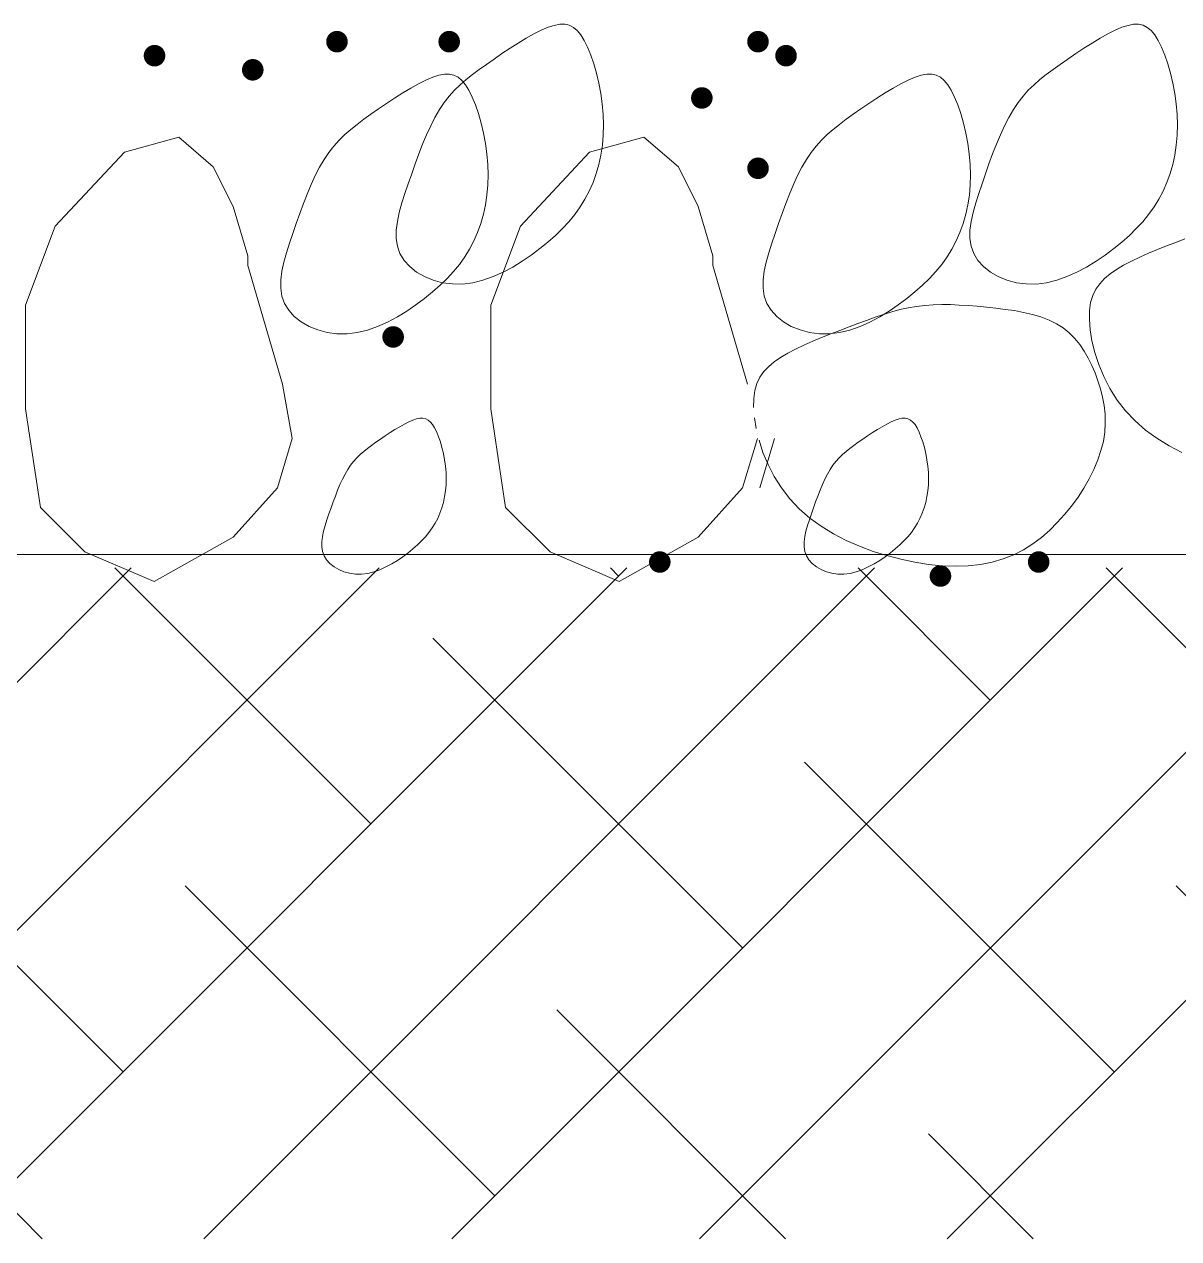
# Model space of a CAD drawing. Extents: x -6361 to -6309, y 575 to 701.
# Drawn here: x -6337.256 to -6336.185, y 652.387 to 653.513 of the extents above; entities that cross this region are included whole.
import ezdxf

# ---------------------------------------------------------------- set-up
doc = ezdxf.new("R2010")
doc.units = 0
doc.header["$MEASUREMENT"] = 0
doc.layers.add('04', color=1, linetype='CONTINUOUS')
doc.layers.add('HACTH', color=8, linetype='CONTINUOUS')

msp = doc.modelspace()

# ---------------------------------------------------------------- hatches: boundary and pattern name
at = {"layer": 'HACTH', "lineweight": 13}
h = msp.add_hatch(dxfattribs=at)
h.set_pattern_fill('ANSI38', color=256, scale=1.3, style=0)
h.set_pattern_definition([(45, (-6568.46813, 648.74985), (-0.11490485, 0.11490485), []), (135, (-6568.46813, 648.74985), (-0.34471456, 0.11490485), [0.40625, -0.24375])])
h.paths.add_polyline_path([(-6331.4038, 652.9861), (-6331.7269, 652.6636), (-6331.9808, 652.5254), (-6332.0961, 652.5023), (-6332.3269, 652.4793), (-6332.6269, 652.4332), (-6332.7885, 652.4332), (-6333.0654, 652.3871), (-6338.4196, 652.3871), (-6338.4196, 653.0091), (-6333.0423, 653.0091), (-6332.4654, 653.0091), (-6332.05, 653.1013), (-6331.9346, 653.2395), (-6331.8192, 653.3777), (-6331.773, 653.0321)])

# ---------------------------------------------------------------- linework, layer by layer
at = {"layer": '04', "lineweight": 13}
msp.add_line((-6333.5034, 653.0217), (-6338.4353, 653.0217), dxfattribs=at)
at = {"layer": 'HACTH', "lineweight": 13}
for p, q in [((-6336.7834, 653.5043), (-6336.7766, 653.5077)), ((-6336.7766, 653.5077), (-6336.7703, 653.5104)), ((-6336.7703, 653.5104), (-6336.7646, 653.5122)), ((-6336.7646, 653.5122), (-6336.7594, 653.5132)), ((-6336.7594, 653.5132), (-6336.7548, 653.5132)), ((-6336.7548, 653.5132), (-6336.7506, 653.5123)), ((-6336.7506, 653.5123), (-6336.7468, 653.5103)), ((-6336.7468, 653.5103), (-6336.7432, 653.5074)), ((-6336.7432, 653.5074), (-6336.7399, 653.5033)), ((-6336.2512, 653.5043), (-6336.2444, 653.5077)), ((-6336.2444, 653.5077), (-6336.2381, 653.5104)), ((-6336.2381, 653.5104), (-6336.2324, 653.5122)), ((-6336.2324, 653.5122), (-6336.2272, 653.5132)), ((-6336.2272, 653.5132), (-6336.2226, 653.5132)), ((-6336.2226, 653.5132), (-6336.2184, 653.5123)), ((-6336.2184, 653.5123), (-6336.2146, 653.5103)), ((-6336.2146, 653.5103), (-6336.211, 653.5074)), ((-6336.211, 653.5074), (-6336.2077, 653.5033)), ((-6336.8056, 653.491), (-6336.798, 653.4958)), ((-6336.798, 653.4958), (-6336.7906, 653.5002)), ((-6336.7906, 653.5002), (-6336.7834, 653.5043)), ((-6336.7399, 653.5033), (-6336.7367, 653.4982)), ((-6336.7367, 653.4982), (-6336.7336, 653.4919)), ((-6336.2734, 653.491), (-6336.2658, 653.4958)), ((-6336.2658, 653.4958), (-6336.2584, 653.5002)), ((-6336.2584, 653.5002), (-6336.2512, 653.5043)), ((-6336.2077, 653.5033), (-6336.2045, 653.4982)), ((-6336.2045, 653.4982), (-6336.2014, 653.4919)), ((-6336.8204, 653.481), (-6336.8131, 653.486)), ((-6336.8131, 653.486), (-6336.8056, 653.491)), ((-6336.7336, 653.4919), (-6336.7306, 653.4846)), ((-6336.7306, 653.4846), (-6336.7278, 653.4766)), ((-6336.2882, 653.481), (-6336.2809, 653.486)), ((-6336.2809, 653.486), (-6336.2734, 653.491)), ((-6336.2014, 653.4919), (-6336.1984, 653.4846)), ((-6336.1984, 653.4846), (-6336.1956, 653.4766)), ((-6336.8404, 653.4666), (-6336.8342, 653.4713)), ((-6336.8342, 653.4713), (-6336.8275, 653.476)), ((-6336.8275, 653.476), (-6336.8204, 653.481)), ((-6336.7278, 653.4766), (-6336.7253, 653.4678)), ((-6336.3082, 653.4666), (-6336.302, 653.4713)), ((-6336.302, 653.4713), (-6336.2953, 653.476)), ((-6336.2953, 653.476), (-6336.2882, 653.481)), ((-6336.1956, 653.4766), (-6336.1931, 653.4678)), ((-6336.8905, 653.4581), (-6336.8837, 653.4615)), ((-6336.8837, 653.4615), (-6336.8773, 653.4642)), ((-6336.8773, 653.4642), (-6336.8716, 653.466)), ((-6336.8716, 653.466), (-6336.8665, 653.467)), ((-6336.8665, 653.467), (-6336.8619, 653.467)), ((-6336.8619, 653.467), (-6336.8577, 653.4661)), ((-6336.8577, 653.4661), (-6336.8538, 653.4641)), ((-6336.8538, 653.4641), (-6336.8503, 653.4612)), ((-6336.8518, 653.4571), (-6336.8463, 653.4619)), ((-6336.8503, 653.4612), (-6336.8469, 653.4571)), ((-6336.8463, 653.4619), (-6336.8404, 653.4666)), ((-6336.7253, 653.4678), (-6336.7231, 653.4586)), ((-6336.4431, 653.4581), (-6336.4363, 653.4615)), ((-6336.4363, 653.4615), (-6336.43, 653.4642)), ((-6336.43, 653.4642), (-6336.4243, 653.466)), ((-6336.4243, 653.466), (-6336.4191, 653.467)), ((-6336.4191, 653.467), (-6336.4145, 653.467)), ((-6336.4145, 653.467), (-6336.4103, 653.4661)), ((-6336.4103, 653.4661), (-6336.4065, 653.4641)), ((-6336.4065, 653.4641), (-6336.4029, 653.4612)), ((-6336.4029, 653.4612), (-6336.3996, 653.4571)), ((-6336.3196, 653.4571), (-6336.3141, 653.4619)), ((-6336.3141, 653.4619), (-6336.3082, 653.4666)), ((-6336.1931, 653.4678), (-6336.1909, 653.4586)), ((-6336.9127, 653.4448), (-6336.9051, 653.4496)), ((-6336.9051, 653.4496), (-6336.8977, 653.4541)), ((-6336.8977, 653.4541), (-6336.8905, 653.4581)), ((-6336.862, 653.4465), (-6336.8571, 653.452)), ((-6336.8571, 653.452), (-6336.8518, 653.4571)), ((-6336.8469, 653.4571), (-6336.8438, 653.452)), ((-6336.8438, 653.452), (-6336.8406, 653.4457)), ((-6336.7231, 653.4586), (-6336.7213, 653.449)), ((-6336.7213, 653.449), (-6336.72, 653.4393)), ((-6336.4653, 653.4448), (-6336.4577, 653.4496)), ((-6336.4577, 653.4496), (-6336.4503, 653.4541)), ((-6336.4503, 653.4541), (-6336.4431, 653.4581)), ((-6336.3996, 653.4571), (-6336.3964, 653.452)), ((-6336.3964, 653.452), (-6336.3933, 653.4457)), ((-6336.3298, 653.4465), (-6336.3249, 653.452)), ((-6336.3249, 653.452), (-6336.3196, 653.4571)), ((-6336.1909, 653.4586), (-6336.1891, 653.449)), ((-6336.1891, 653.449), (-6336.1878, 653.4393)), ((-6336.9275, 653.4348), (-6336.9202, 653.4398)), ((-6336.9202, 653.4398), (-6336.9127, 653.4448)), ((-6336.871, 653.4341), (-6336.8666, 653.4406)), ((-6336.8666, 653.4406), (-6336.862, 653.4465)), ((-6336.8406, 653.4457), (-6336.8377, 653.4385)), ((-6336.8377, 653.4385), (-6336.8349, 653.4304)), ((-6336.72, 653.4393), (-6336.7191, 653.4295)), ((-6336.4802, 653.4348), (-6336.4728, 653.4398)), ((-6336.4728, 653.4398), (-6336.4653, 653.4448)), ((-6336.3933, 653.4457), (-6336.3903, 653.4385)), ((-6336.3903, 653.4385), (-6336.3875, 653.4304)), ((-6336.3388, 653.4341), (-6336.3344, 653.4406)), ((-6336.3344, 653.4406), (-6336.3298, 653.4465)), ((-6336.1878, 653.4393), (-6336.1869, 653.4295)), ((-6336.9413, 653.4251), (-6336.9346, 653.4298)), ((-6336.9346, 653.4298), (-6336.9275, 653.4348)), ((-6336.8792, 653.4191), (-6336.8752, 653.4269)), ((-6336.8752, 653.4269), (-6336.871, 653.4341)), ((-6336.8349, 653.4304), (-6336.8324, 653.4216)), ((-6336.7191, 653.4295), (-6336.7188, 653.4199)), ((-6336.4939, 653.4251), (-6336.4872, 653.4298)), ((-6336.4872, 653.4298), (-6336.4802, 653.4348)), ((-6336.3875, 653.4304), (-6336.385, 653.4216)), ((-6336.347, 653.4191), (-6336.343, 653.4269)), ((-6336.343, 653.4269), (-6336.3388, 653.4341)), ((-6336.1869, 653.4295), (-6336.1866, 653.4199)), ((-6336.9589, 653.4109), (-6336.9534, 653.4157)), ((-6336.9534, 653.4157), (-6336.9475, 653.4204)), ((-6336.9475, 653.4204), (-6336.9413, 653.4251)), ((-6336.883, 653.4107), (-6336.8792, 653.4191)), ((-6336.8324, 653.4216), (-6336.8302, 653.4124)), ((-6336.7188, 653.4199), (-6336.7191, 653.4104)), ((-6336.5115, 653.4109), (-6336.506, 653.4157)), ((-6336.506, 653.4157), (-6336.5001, 653.4204)), ((-6336.5001, 653.4204), (-6336.4939, 653.4251)), ((-6336.385, 653.4216), (-6336.3828, 653.4124)), ((-6336.3508, 653.4107), (-6336.347, 653.4191)), ((-6336.1866, 653.4199), (-6336.1869, 653.4104)), ((-6337.1633, 653.3947), (-6337.1129, 653.4084)), ((-6337.1129, 653.4084), (-6337.0809, 653.381)), ((-6336.9691, 653.4003), (-6336.9641, 653.4058)), ((-6336.9641, 653.4058), (-6336.9589, 653.4109)), ((-6336.8867, 653.402), (-6336.883, 653.4107)), ((-6336.8302, 653.4124), (-6336.8284, 653.4028)), ((-6336.7319, 653.3947), (-6336.6815, 653.4084)), ((-6336.7191, 653.4104), (-6336.7199, 653.4011)), ((-6336.6815, 653.4084), (-6336.6494, 653.381)), ((-6336.5217, 653.4003), (-6336.5168, 653.4058)), ((-6336.5168, 653.4058), (-6336.5115, 653.4109)), ((-6336.3828, 653.4124), (-6336.381, 653.4028)), ((-6336.3545, 653.402), (-6336.3508, 653.4107)), ((-6336.1869, 653.4104), (-6336.1877, 653.4011)), ((-6337.2274, 653.326), (-6337.1633, 653.3947)), ((-6336.9781, 653.3879), (-6336.9737, 653.3944)), ((-6336.9737, 653.3944), (-6336.9691, 653.4003)), ((-6336.8936, 653.3839), (-6336.8902, 653.393)), ((-6336.8902, 653.393), (-6336.8867, 653.402)), ((-6336.8284, 653.4028), (-6336.827, 653.3931)), ((-6336.827, 653.3931), (-6336.8262, 653.3833)), ((-6336.796, 653.326), (-6336.7319, 653.3947)), ((-6336.7213, 653.392), (-6336.7232, 653.3832)), ((-6336.7199, 653.4011), (-6336.7213, 653.392)), ((-6336.5307, 653.3879), (-6336.5263, 653.3944)), ((-6336.5263, 653.3944), (-6336.5217, 653.4003)), ((-6336.381, 653.4028), (-6336.3797, 653.3931)), ((-6336.3797, 653.3931), (-6336.3788, 653.3833)), ((-6336.3614, 653.3839), (-6336.358, 653.393)), ((-6336.358, 653.393), (-6336.3545, 653.402)), ((-6336.1891, 653.392), (-6336.191, 653.3832)), ((-6336.1877, 653.4011), (-6336.1891, 653.392)), ((-6337.0809, 653.381), (-6337.0625, 653.3443)), ((-6336.9863, 653.3729), (-6336.9823, 653.3807)), ((-6336.9823, 653.3807), (-6336.9781, 653.3879)), ((-6336.8968, 653.3746), (-6336.8936, 653.3839)), ((-6336.8262, 653.3833), (-6336.8259, 653.3737)), ((-6336.7232, 653.3832), (-6336.7257, 653.3747)), ((-6336.6494, 653.381), (-6336.6311, 653.3443)), ((-6336.5389, 653.3729), (-6336.5349, 653.3807)), ((-6336.5349, 653.3807), (-6336.5307, 653.3879)), ((-6336.3788, 653.3833), (-6336.3785, 653.3737)), ((-6336.3646, 653.3746), (-6336.3614, 653.3839)), ((-6336.191, 653.3832), (-6336.1935, 653.3747)), ((-6336.9901, 653.3646), (-6336.9863, 653.3729)), ((-6336.9, 653.3654), (-6336.8968, 653.3746)), ((-6336.8259, 653.3737), (-6336.8262, 653.3642)), ((-6336.7257, 653.3747), (-6336.7286, 653.3665)), ((-6336.5427, 653.3646), (-6336.5389, 653.3729)), ((-6336.3785, 653.3737), (-6336.3788, 653.3642)), ((-6336.3678, 653.3654), (-6336.3646, 653.3746)), ((-6336.1935, 653.3747), (-6336.1964, 653.3665)), ((-6336.9938, 653.3558), (-6336.9901, 653.3646)), ((-6336.9031, 653.3563), (-6336.9, 653.3654)), ((-6336.8262, 653.3642), (-6336.827, 653.3549)), ((-6336.7321, 653.3586), (-6336.7361, 653.351)), ((-6336.7286, 653.3665), (-6336.7321, 653.3586)), ((-6336.5464, 653.3558), (-6336.5427, 653.3646)), ((-6336.3788, 653.3642), (-6336.3796, 653.3549)), ((-6336.3709, 653.3563), (-6336.3678, 653.3654)), ((-6336.1999, 653.3586), (-6336.2039, 653.351)), ((-6336.1964, 653.3665), (-6336.1999, 653.3586)), ((-6337.0007, 653.3377), (-6336.9973, 653.3469)), ((-6336.9973, 653.3469), (-6336.9938, 653.3558)), ((-6336.9084, 653.3388), (-6336.906, 653.3475)), ((-6336.906, 653.3475), (-6336.9031, 653.3563)), ((-6336.827, 653.3549), (-6336.8284, 653.3458)), ((-6336.7361, 653.351), (-6336.7405, 653.3438)), ((-6336.5533, 653.3377), (-6336.5499, 653.3469)), ((-6336.5499, 653.3469), (-6336.5464, 653.3558)), ((-6336.3796, 653.3549), (-6336.381, 653.3458)), ((-6336.3762, 653.3388), (-6336.3737, 653.3475)), ((-6336.3737, 653.3475), (-6336.3709, 653.3563)), ((-6336.2039, 653.351), (-6336.2083, 653.3438)), ((-6337.0625, 653.3443), (-6337.0488, 653.2986)), ((-6337.0039, 653.3284), (-6337.0007, 653.3377)), ((-6336.9101, 653.3304), (-6336.9084, 653.3388)), ((-6336.8303, 653.337), (-6336.8327, 653.3285)), ((-6336.8284, 653.3458), (-6336.8303, 653.337)), ((-6336.7455, 653.3368), (-6336.751, 653.3301)), ((-6336.7405, 653.3438), (-6336.7455, 653.3368)), ((-6336.6311, 653.3443), (-6336.6174, 653.2986)), ((-6336.5565, 653.3284), (-6336.5533, 653.3377)), ((-6336.3829, 653.337), (-6336.3854, 653.3285)), ((-6336.381, 653.3458), (-6336.3829, 653.337)), ((-6336.3779, 653.3304), (-6336.3762, 653.3388)), ((-6336.2133, 653.3368), (-6336.2188, 653.3301)), ((-6336.2083, 653.3438), (-6336.2133, 653.3368)), ((-6337.2549, 653.2528), (-6337.2274, 653.326)), ((-6337.0071, 653.3192), (-6337.0039, 653.3284)), ((-6336.9112, 653.3224), (-6336.9101, 653.3304)), ((-6336.8327, 653.3285), (-6336.8357, 653.3203)), ((-6336.8235, 653.2528), (-6336.796, 653.326)), ((-6336.751, 653.3301), (-6336.757, 653.3237)), ((-6336.5597, 653.3192), (-6336.5565, 653.3284)), ((-6336.3854, 653.3285), (-6336.3883, 653.3203)), ((-6336.379, 653.3224), (-6336.3779, 653.3304)), ((-6336.2188, 653.3301), (-6336.2248, 653.3237)), ((-6337.0102, 653.3102), (-6337.0071, 653.3192)), ((-6336.9112, 653.3147), (-6336.9112, 653.3224)), ((-6336.9101, 653.3074), (-6336.9112, 653.3147)), ((-6336.8357, 653.3203), (-6336.8392, 653.3124)), ((-6336.7634, 653.3174), (-6336.7704, 653.3112)), ((-6336.757, 653.3237), (-6336.7634, 653.3174)), ((-6336.5628, 653.3102), (-6336.5597, 653.3192)), ((-6336.3883, 653.3203), (-6336.3918, 653.3124)), ((-6336.379, 653.3147), (-6336.379, 653.3224)), ((-6336.3779, 653.3074), (-6336.379, 653.3147)), ((-6336.2312, 653.3174), (-6336.2382, 653.3112)), ((-6336.2248, 653.3237), (-6336.2312, 653.3174)), ((-6336.1798, 653.3142), (-6336.1882, 653.311)), ((-6337.013, 653.3013), (-6337.0102, 653.3102)), ((-6336.9077, 653.3006), (-6336.9101, 653.3074)), ((-6336.8431, 653.3048), (-6336.8476, 653.2976)), ((-6336.8392, 653.3124), (-6336.8431, 653.3048)), ((-6336.7779, 653.3052), (-6336.7859, 653.2992)), ((-6336.7704, 653.3112), (-6336.7779, 653.3052)), ((-6336.5657, 653.3013), (-6336.5628, 653.3102)), ((-6336.3958, 653.3048), (-6336.4002, 653.2976)), ((-6336.3918, 653.3124), (-6336.3958, 653.3048)), ((-6336.3755, 653.3006), (-6336.3779, 653.3074)), ((-6336.2457, 653.3052), (-6336.2537, 653.2992)), ((-6336.2382, 653.3112), (-6336.2457, 653.3052)), ((-6336.2051, 653.3044), (-6336.2134, 653.3009)), ((-6336.1966, 653.3077), (-6336.2051, 653.3044)), ((-6336.1882, 653.311), (-6336.1966, 653.3077)), ((-6337.0488, 653.2986), (-6337.0488, 653.2894)), ((-6337.0172, 653.2842), (-6337.0154, 653.2926)), ((-6337.0154, 653.2926), (-6337.013, 653.3013)), ((-6336.9038, 653.2943), (-6336.9077, 653.3006)), ((-6336.8986, 653.2885), (-6336.9038, 653.2943)), ((-6336.8526, 653.2906), (-6336.8581, 653.2839)), ((-6336.8476, 653.2976), (-6336.8526, 653.2906)), ((-6336.7943, 653.2935), (-6336.803, 653.2881)), ((-6336.7859, 653.2992), (-6336.7943, 653.2935)), ((-6336.6174, 653.2986), (-6336.6174, 653.2894)), ((-6336.5699, 653.2842), (-6336.5681, 653.2926)), ((-6336.5681, 653.2926), (-6336.5657, 653.3013)), ((-6336.4052, 653.2906), (-6336.4107, 653.2839)), ((-6336.4002, 653.2976), (-6336.4052, 653.2906)), ((-6336.3716, 653.2943), (-6336.3755, 653.3006)), ((-6336.3664, 653.2885), (-6336.3716, 653.2943)), ((-6336.2621, 653.2935), (-6336.2708, 653.2881)), ((-6336.2537, 653.2992), (-6336.2621, 653.2935)), ((-6336.2292, 653.2937), (-6336.2365, 653.2899)), ((-6336.2215, 653.2973), (-6336.2292, 653.2937)), ((-6336.2134, 653.3009), (-6336.2215, 653.2973)), ((-6337.0488, 653.2894), (-6337.0167, 653.1796)), ((-6337.0182, 653.2762), (-6337.0172, 653.2842)), ((-6336.8923, 653.2835), (-6336.8986, 653.2885)), ((-6336.885, 653.2793), (-6336.8923, 653.2835)), ((-6336.8769, 653.276), (-6336.885, 653.2793)), ((-6336.8581, 653.2839), (-6336.864, 653.2775)), ((-6336.8121, 653.2833), (-6336.8213, 653.2792)), ((-6336.803, 653.2881), (-6336.8121, 653.2833)), ((-6336.6174, 653.2894), (-6336.5853, 653.1796)), ((-6336.5709, 653.2762), (-6336.5699, 653.2842)), ((-6336.4107, 653.2839), (-6336.4167, 653.2775)), ((-6336.3601, 653.2835), (-6336.3664, 653.2885)), ((-6336.3528, 653.2793), (-6336.3601, 653.2835)), ((-6336.3447, 653.276), (-6336.3528, 653.2793)), ((-6336.2798, 653.2833), (-6336.2891, 653.2792)), ((-6336.2708, 653.2881), (-6336.2798, 653.2833)), ((-6336.2491, 653.2818), (-6336.2543, 653.2775)), ((-6336.2431, 653.2859), (-6336.2491, 653.2818)), ((-6336.2365, 653.2899), (-6336.2431, 653.2859)), ((-6337.0183, 653.2685), (-6337.0182, 653.2762)), ((-6337.0172, 653.2612), (-6337.0183, 653.2685)), ((-6336.8705, 653.2712), (-6336.8775, 653.265)), ((-6336.8682, 653.2736), (-6336.8769, 653.276)), ((-6336.864, 653.2775), (-6336.8705, 653.2712)), ((-6336.859, 653.2724), (-6336.8682, 653.2736)), ((-6336.8497, 653.2723), (-6336.859, 653.2724)), ((-6336.8402, 653.2735), (-6336.8497, 653.2723)), ((-6336.8307, 653.2759), (-6336.8402, 653.2735)), ((-6336.8213, 653.2792), (-6336.8307, 653.2759)), ((-6336.5709, 653.2685), (-6336.5709, 653.2762)), ((-6336.5698, 653.2612), (-6336.5709, 653.2685)), ((-6336.4231, 653.2712), (-6336.4301, 653.265)), ((-6336.4167, 653.2775), (-6336.4231, 653.2712)), ((-6336.336, 653.2736), (-6336.3447, 653.276)), ((-6336.3268, 653.2724), (-6336.336, 653.2736)), ((-6336.3174, 653.2723), (-6336.3268, 653.2724)), ((-6336.308, 653.2735), (-6336.3174, 653.2723)), ((-6336.2985, 653.2759), (-6336.308, 653.2735)), ((-6336.2891, 653.2792), (-6336.2985, 653.2759)), ((-6336.2587, 653.2727), (-6336.2623, 653.2675)), ((-6336.2543, 653.2775), (-6336.2587, 653.2727)), ((-6337.0148, 653.2544), (-6337.0172, 653.2612)), ((-6336.885, 653.259), (-6336.8929, 653.253)), ((-6336.8775, 653.265), (-6336.885, 653.259)), ((-6336.5674, 653.2544), (-6336.5698, 653.2612)), ((-6336.4376, 653.259), (-6336.4456, 653.253)), ((-6336.4301, 653.265), (-6336.4376, 653.259)), ((-6336.2651, 653.2617), (-6336.2671, 653.2551)), ((-6336.2623, 653.2675), (-6336.2651, 653.2617)), ((-6337.2549, 653.1567), (-6337.2549, 653.2528)), ((-6337.0109, 653.2481), (-6337.0148, 653.2544)), ((-6337.0057, 653.2424), (-6337.0109, 653.2481)), ((-6336.9013, 653.2473), (-6336.9101, 653.2419)), ((-6336.8929, 653.253), (-6336.9013, 653.2473)), ((-6336.8235, 653.1567), (-6336.8235, 653.2528)), ((-6336.5635, 653.2481), (-6336.5674, 653.2544)), ((-6336.5583, 653.2424), (-6336.5635, 653.2481)), ((-6336.454, 653.2473), (-6336.4627, 653.2419)), ((-6336.4516, 653.2465), (-6336.4593, 653.2441)), ((-6336.4456, 653.253), (-6336.454, 653.2473)), ((-6336.444, 653.2486), (-6336.4516, 653.2465)), ((-6336.4363, 653.2503), (-6336.444, 653.2486)), ((-6336.4286, 653.2516), (-6336.4363, 653.2503)), ((-6336.4208, 653.2526), (-6336.4286, 653.2516)), ((-6336.413, 653.2531), (-6336.4208, 653.2526)), ((-6336.4051, 653.2534), (-6336.413, 653.2531)), ((-6336.397, 653.2533), (-6336.4051, 653.2534)), ((-6336.3889, 653.2529), (-6336.397, 653.2533)), ((-6336.3806, 653.2524), (-6336.3889, 653.2529)), ((-6336.3722, 653.2517), (-6336.3806, 653.2524)), ((-6336.3637, 653.2509), (-6336.3722, 653.2517)), ((-6336.3551, 653.25), (-6336.3637, 653.2509)), ((-6336.3464, 653.2489), (-6336.3551, 653.25)), ((-6336.3378, 653.2477), (-6336.3464, 653.2489)), ((-6336.3293, 653.2461), (-6336.3378, 653.2477)), ((-6336.321, 653.2442), (-6336.3293, 653.2461)), ((-6336.2681, 653.2477), (-6336.2683, 653.2394)), ((-6336.2671, 653.2551), (-6336.2681, 653.2477)), ((-6336.9993, 653.2373), (-6337.0057, 653.2424)), ((-6336.992, 653.2331), (-6336.9993, 653.2373)), ((-6336.9191, 653.2371), (-6336.9284, 653.233)), ((-6336.9101, 653.2419), (-6336.9191, 653.2371)), ((-6336.552, 653.2373), (-6336.5583, 653.2424)), ((-6336.5447, 653.2331), (-6336.552, 653.2373)), ((-6336.483, 653.2357), (-6336.4912, 653.2326)), ((-6336.475, 653.2387), (-6336.483, 653.2357)), ((-6336.4718, 653.2371), (-6336.481, 653.233)), ((-6336.4671, 653.2415), (-6336.475, 653.2387)), ((-6336.4627, 653.2419), (-6336.4718, 653.2371)), ((-6336.4593, 653.2441), (-6336.4671, 653.2415)), ((-6336.3132, 653.2419), (-6336.321, 653.2442)), ((-6336.3057, 653.239), (-6336.3132, 653.2419)), ((-6336.2988, 653.2356), (-6336.3057, 653.239)), ((-6336.2926, 653.2316), (-6336.2988, 653.2356)), ((-6336.2683, 653.2394), (-6336.2676, 653.23)), ((-6336.9839, 653.2298), (-6336.992, 653.2331)), ((-6336.9752, 653.2275), (-6336.9839, 653.2298)), ((-6336.9661, 653.2262), (-6336.9752, 653.2275)), ((-6336.9567, 653.2262), (-6336.9661, 653.2262)), ((-6336.9473, 653.2273), (-6336.9567, 653.2262)), ((-6336.9378, 653.2297), (-6336.9473, 653.2273)), ((-6336.9284, 653.233), (-6336.9378, 653.2297)), ((-6336.5366, 653.2298), (-6336.5447, 653.2331)), ((-6336.5279, 653.2275), (-6336.5366, 653.2298)), ((-6336.5187, 653.2262), (-6336.5279, 653.2275)), ((-6336.5094, 653.2262), (-6336.5187, 653.2262)), ((-6336.5081, 653.2261), (-6336.5166, 653.2228)), ((-6336.4999, 653.2273), (-6336.5094, 653.2262)), ((-6336.4996, 653.2294), (-6336.5081, 653.2261)), ((-6336.4904, 653.2297), (-6336.4999, 653.2273)), ((-6336.4912, 653.2326), (-6336.4996, 653.2294)), ((-6336.481, 653.233), (-6336.4904, 653.2297)), ((-6336.2869, 653.227), (-6336.2926, 653.2316)), ((-6336.2818, 653.2218), (-6336.2869, 653.227)), ((-6336.2676, 653.23), (-6336.2659, 653.2198)), ((-6336.5407, 653.2121), (-6336.5479, 653.2083)), ((-6336.533, 653.2158), (-6336.5407, 653.2121)), ((-6336.5249, 653.2193), (-6336.533, 653.2158)), ((-6336.5166, 653.2228), (-6336.5249, 653.2193)), ((-6336.2772, 653.2162), (-6336.2818, 653.2218)), ((-6336.273, 653.2101), (-6336.2772, 653.2162)), ((-6336.2659, 653.2198), (-6336.2632, 653.209)), ((-6336.5546, 653.2043), (-6336.5605, 653.2003)), ((-6336.5479, 653.2083), (-6336.5546, 653.2043)), ((-6336.2693, 653.2037), (-6336.273, 653.2101)), ((-6336.266, 653.1969), (-6336.2693, 653.2037)), ((-6336.2632, 653.209), (-6336.2595, 653.1979)), ((-6336.5701, 653.1912), (-6336.5738, 653.1859)), ((-6336.5657, 653.1959), (-6336.5701, 653.1912)), ((-6336.5605, 653.2003), (-6336.5657, 653.1959)), ((-6336.263, 653.1899), (-6336.266, 653.1969)), ((-6336.2603, 653.1826), (-6336.263, 653.1899)), ((-6336.2595, 653.1979), (-6336.2549, 653.1867)), ((-6337.0167, 653.1796), (-6337.0076, 653.1292)), ((-6336.5766, 653.1801), (-6336.5785, 653.1736)), ((-6336.5738, 653.1859), (-6336.5766, 653.1801)), ((-6336.2579, 653.1751), (-6336.2603, 653.1826)), ((-6336.2549, 653.1867), (-6336.2492, 653.1756)), ((-6336.5785, 653.1736), (-6336.5796, 653.1662)), ((-6336.256, 653.1675), (-6336.2579, 653.1751)), ((-6336.2546, 653.1596), (-6336.256, 653.1675)), ((-6336.2492, 653.1756), (-6336.2425, 653.1648)), ((-6337.2412, 653.0651), (-6337.2549, 653.1567)), ((-6336.8098, 653.0651), (-6336.8235, 653.1567)), ((-6336.5796, 653.1662), (-6336.5798, 653.1578)), ((-6336.2537, 653.1516), (-6336.2546, 653.1596)), ((-6336.2425, 653.1648), (-6336.2347, 653.1547)), ((-6336.9035, 653.1425), (-6336.8994, 653.1446)), ((-6336.8994, 653.1446), (-6336.8956, 653.1462)), ((-6336.8956, 653.1462), (-6336.8922, 653.1473)), ((-6336.8922, 653.1473), (-6336.8891, 653.1479)), ((-6336.8891, 653.1479), (-6336.8864, 653.1479)), ((-6336.8864, 653.1479), (-6336.8838, 653.1473)), ((-6336.8838, 653.1473), (-6336.8815, 653.1462)), ((-6336.8815, 653.1462), (-6336.8794, 653.1444)), ((-6336.8794, 653.1444), (-6336.8774, 653.142)), ((-6336.579, 653.1484), (-6336.5773, 653.1383)), ((-6336.4561, 653.1425), (-6336.452, 653.1446)), ((-6336.452, 653.1446), (-6336.4483, 653.1462)), ((-6336.4483, 653.1462), (-6336.4448, 653.1473)), ((-6336.4448, 653.1473), (-6336.4418, 653.1479)), ((-6336.4418, 653.1479), (-6336.439, 653.1479)), ((-6336.439, 653.1479), (-6336.4365, 653.1473)), ((-6336.4365, 653.1473), (-6336.4342, 653.1462)), ((-6336.4342, 653.1462), (-6336.432, 653.1444)), ((-6336.432, 653.1444), (-6336.43, 653.142)), ((-6336.2535, 653.1434), (-6336.2537, 653.1516)), ((-6336.2347, 653.1547), (-6336.2259, 653.1454)), ((-6336.2259, 653.1454), (-6336.2161, 653.1369)), ((-6336.9213, 653.1316), (-6336.9168, 653.1346)), ((-6336.9168, 653.1346), (-6336.9123, 653.1374)), ((-6336.9123, 653.1374), (-6336.9078, 653.1401)), ((-6336.9078, 653.1401), (-6336.9035, 653.1425)), ((-6336.8774, 653.142), (-6336.8755, 653.1389)), ((-6336.8755, 653.1389), (-6336.8736, 653.1351)), ((-6336.8736, 653.1351), (-6336.8718, 653.1308)), ((-6336.474, 653.1316), (-6336.4694, 653.1346)), ((-6336.4694, 653.1346), (-6336.4649, 653.1374)), ((-6336.4649, 653.1374), (-6336.4605, 653.1401)), ((-6336.4605, 653.1401), (-6336.4561, 653.1425)), ((-6336.43, 653.142), (-6336.4281, 653.1389)), ((-6336.4281, 653.1389), (-6336.4262, 653.1351)), ((-6336.4262, 653.1351), (-6336.4245, 653.1308)), ((-6336.2553, 653.1265), (-6336.254, 653.135)), ((-6336.254, 653.135), (-6336.2535, 653.1434)), ((-6336.2161, 653.1369), (-6336.2056, 653.1293)), ((-6337.0076, 653.1292), (-6337.0213, 653.0834)), ((-6336.9377, 653.1199), (-6336.934, 653.1227)), ((-6336.934, 653.1227), (-6336.93, 653.1256)), ((-6336.93, 653.1256), (-6336.9258, 653.1286)), ((-6336.9258, 653.1286), (-6336.9213, 653.1316)), ((-6336.8718, 653.1308), (-6336.8702, 653.1259)), ((-6336.8702, 653.1259), (-6336.8687, 653.1207)), ((-6336.5762, 653.1292), (-6336.5899, 653.0834)), ((-6336.5746, 653.1275), (-6336.571, 653.1163)), ((-6336.5602, 653.1292), (-6336.5739, 653.0834)), ((-6336.4904, 653.1199), (-6336.4866, 653.1227)), ((-6336.4866, 653.1227), (-6336.4826, 653.1256)), ((-6336.4826, 653.1256), (-6336.4784, 653.1286)), ((-6336.4784, 653.1286), (-6336.474, 653.1316)), ((-6336.4245, 653.1308), (-6336.4228, 653.1259)), ((-6336.4228, 653.1259), (-6336.4213, 653.1207)), ((-6336.2575, 653.1179), (-6336.2553, 653.1265)), ((-6336.2056, 653.1293), (-6336.1943, 653.1224)), ((-6336.1943, 653.1224), (-6336.1824, 653.1162)), ((-6336.9507, 653.1079), (-6336.9477, 653.1112)), ((-6336.9477, 653.1112), (-6336.9446, 653.1142)), ((-6336.9446, 653.1142), (-6336.9413, 653.1171)), ((-6336.9413, 653.1171), (-6336.9377, 653.1199)), ((-6336.8687, 653.1207), (-6336.8674, 653.1151)), ((-6336.8674, 653.1151), (-6336.8663, 653.1094)), ((-6336.571, 653.1163), (-6336.5663, 653.1051)), ((-6336.5033, 653.1079), (-6336.5003, 653.1112)), ((-6336.5003, 653.1112), (-6336.4972, 653.1142)), ((-6336.4972, 653.1142), (-6336.4939, 653.1171)), ((-6336.4939, 653.1171), (-6336.4904, 653.1199)), ((-6336.4213, 653.1207), (-6336.42, 653.1151)), ((-6336.42, 653.1151), (-6336.4189, 653.1094)), ((-6336.2604, 653.1092), (-6336.2575, 653.1179)), ((-6336.9586, 653.0961), (-6336.9561, 653.1004)), ((-6336.9561, 653.1004), (-6336.9535, 653.1043)), ((-6336.9535, 653.1043), (-6336.9507, 653.1079)), ((-6336.8663, 653.1094), (-6336.8655, 653.1035)), ((-6336.8655, 653.1035), (-6336.8649, 653.0977)), ((-6336.5663, 653.1051), (-6336.5607, 653.094)), ((-6336.5112, 653.0961), (-6336.5087, 653.1004)), ((-6336.5087, 653.1004), (-6336.5061, 653.1043)), ((-6336.5061, 653.1043), (-6336.5033, 653.1079)), ((-6336.4189, 653.1094), (-6336.4181, 653.1035)), ((-6336.4181, 653.1035), (-6336.4176, 653.0977)), ((-6336.2684, 653.0917), (-6336.2641, 653.1004)), ((-6336.2641, 653.1004), (-6336.2604, 653.1092)), ((-6336.9633, 653.0864), (-6336.961, 653.0914)), ((-6336.961, 653.0914), (-6336.9586, 653.0961)), ((-6336.8649, 653.0977), (-6336.8648, 653.0919)), ((-6336.8648, 653.0919), (-6336.8649, 653.0862)), ((-6336.5607, 653.094), (-6336.5539, 653.0833)), ((-6336.5159, 653.0864), (-6336.5136, 653.0914)), ((-6336.5136, 653.0914), (-6336.5112, 653.0961)), ((-6336.4176, 653.0977), (-6336.4174, 653.0919)), ((-6336.4174, 653.0919), (-6336.4176, 653.0862)), ((-6336.2733, 653.0831), (-6336.2684, 653.0917)), ((-6337.0213, 653.0834), (-6337.0625, 653.0377)), ((-6336.9676, 653.0758), (-6336.9655, 653.0812)), ((-6336.9655, 653.0812), (-6336.9633, 653.0864)), ((-6336.8654, 653.0806), (-6336.8663, 653.0752)), ((-6336.8649, 653.0862), (-6336.8654, 653.0806)), ((-6336.5899, 653.0834), (-6336.6311, 653.0377)), ((-6336.5539, 653.0833), (-6336.5462, 653.0731)), ((-6336.5202, 653.0758), (-6336.5181, 653.0812)), ((-6336.5181, 653.0812), (-6336.5159, 653.0864)), ((-6336.4181, 653.0806), (-6336.4189, 653.0752)), ((-6336.4176, 653.0862), (-6336.4181, 653.0806)), ((-6336.2788, 653.0747), (-6336.2733, 653.0831)), ((-6336.9716, 653.0648), (-6336.9696, 653.0703)), ((-6336.9696, 653.0703), (-6336.9676, 653.0758)), ((-6336.8674, 653.0699), (-6336.8689, 653.0648)), ((-6336.8663, 653.0752), (-6336.8674, 653.0699)), ((-6336.5462, 653.0731), (-6336.5374, 653.0638)), ((-6336.5242, 653.0648), (-6336.5222, 653.0703)), ((-6336.5222, 653.0703), (-6336.5202, 653.0758)), ((-6336.42, 653.0699), (-6336.4215, 653.0648)), ((-6336.4189, 653.0752), (-6336.42, 653.0699)), ((-6336.2912, 653.0586), (-6336.2848, 653.0665)), ((-6336.2848, 653.0665), (-6336.2788, 653.0747)), ((-6337.1999, 653.0239), (-6337.2412, 653.0651)), ((-6336.9754, 653.0538), (-6336.9735, 653.0592)), ((-6336.9735, 653.0592), (-6336.9716, 653.0648)), ((-6336.8727, 653.0551), (-6336.8751, 653.0506)), ((-6336.8707, 653.0598), (-6336.8727, 653.0551)), ((-6336.8689, 653.0648), (-6336.8707, 653.0598)), ((-6336.7685, 653.0239), (-6336.8098, 653.0651)), ((-6336.5374, 653.0638), (-6336.5276, 653.0554)), ((-6336.528, 653.0538), (-6336.5261, 653.0592)), ((-6336.5276, 653.0554), (-6336.517, 653.0477)), ((-6336.5261, 653.0592), (-6336.5242, 653.0648)), ((-6336.4254, 653.0551), (-6336.4277, 653.0506)), ((-6336.4233, 653.0598), (-6336.4254, 653.0551)), ((-6336.4215, 653.0648), (-6336.4233, 653.0598)), ((-6336.298, 653.0511), (-6336.2912, 653.0586)), ((-6336.9796, 653.0382), (-6336.9785, 653.0433)), ((-6336.9785, 653.0433), (-6336.9771, 653.0485)), ((-6336.9771, 653.0485), (-6336.9754, 653.0538)), ((-6336.8778, 653.0462), (-6336.8808, 653.0421)), ((-6336.8751, 653.0506), (-6336.8778, 653.0462)), ((-6336.5322, 653.0382), (-6336.5311, 653.0433)), ((-6336.5311, 653.0433), (-6336.5297, 653.0485)), ((-6336.5297, 653.0485), (-6336.528, 653.0538)), ((-6336.517, 653.0477), (-6336.5057, 653.0408)), ((-6336.4304, 653.0462), (-6336.4334, 653.0421)), ((-6336.4277, 653.0506), (-6336.4304, 653.0462)), ((-6336.3127, 653.0374), (-6336.3051, 653.044)), ((-6336.3051, 653.044), (-6336.298, 653.0511)), ((-6337.0625, 653.0377), (-6337.1358, 652.9965)), ((-6336.9802, 653.0334), (-6336.9796, 653.0382)), ((-6336.9802, 653.0288), (-6336.9802, 653.0334)), ((-6336.8877, 653.0342), (-6336.8915, 653.0304)), ((-6336.8841, 653.0381), (-6336.8877, 653.0342)), ((-6336.8808, 653.0421), (-6336.8841, 653.0381)), ((-6336.6311, 653.0377), (-6336.7044, 652.9965)), ((-6336.5328, 653.0334), (-6336.5322, 653.0382)), ((-6336.5328, 653.0288), (-6336.5328, 653.0334)), ((-6336.5057, 653.0408), (-6336.4939, 653.0347)), ((-6336.4939, 653.0347), (-6336.4816, 653.0293)), ((-6336.4403, 653.0342), (-6336.4442, 653.0304)), ((-6336.4367, 653.0381), (-6336.4403, 653.0342)), ((-6336.4334, 653.0421), (-6336.4367, 653.0381)), ((-6336.3208, 653.0314), (-6336.3127, 653.0374)), ((-6337.1358, 652.9965), (-6337.1999, 653.0239)), ((-6336.9795, 653.0244), (-6336.9802, 653.0288)), ((-6336.9781, 653.0203), (-6336.9795, 653.0244)), ((-6336.9758, 653.0165), (-6336.9781, 653.0203)), ((-6336.9002, 653.0231), (-6336.905, 653.0195)), ((-6336.8957, 653.0267), (-6336.9002, 653.0231)), ((-6336.8915, 653.0304), (-6336.8957, 653.0267)), ((-6336.7044, 652.9965), (-6336.7685, 653.0239)), ((-6336.5322, 653.0244), (-6336.5328, 653.0288)), ((-6336.5307, 653.0203), (-6336.5322, 653.0244)), ((-6336.5284, 653.0165), (-6336.5307, 653.0203)), ((-6336.4816, 653.0293), (-6336.4689, 653.0245)), ((-6336.4689, 653.0245), (-6336.4561, 653.0205)), ((-6336.4528, 653.0231), (-6336.4576, 653.0195)), ((-6336.4561, 653.0205), (-6336.4432, 653.0171)), ((-6336.4483, 653.0267), (-6336.4528, 653.0231)), ((-6336.4442, 653.0304), (-6336.4483, 653.0267)), ((-6336.3481, 653.0174), (-6336.3384, 653.0213)), ((-6336.3384, 653.0213), (-6336.3293, 653.026)), ((-6336.3293, 653.026), (-6336.3208, 653.0314)), ((-6336.9726, 653.0131), (-6336.9758, 653.0165)), ((-6336.9688, 653.0101), (-6336.9726, 653.0131)), ((-6336.9645, 653.0076), (-6336.9688, 653.0101)), ((-6336.9207, 653.01), (-6336.9263, 653.0075)), ((-6336.9153, 653.0129), (-6336.9207, 653.01)), ((-6336.91, 653.0161), (-6336.9153, 653.0129)), ((-6336.905, 653.0195), (-6336.91, 653.0161)), ((-6336.5253, 653.0131), (-6336.5284, 653.0165)), ((-6336.5215, 653.0101), (-6336.5253, 653.0131)), ((-6336.5171, 653.0076), (-6336.5215, 653.0101)), ((-6336.4733, 653.01), (-6336.4789, 653.0075)), ((-6336.4679, 653.0129), (-6336.4733, 653.01)), ((-6336.4627, 653.0161), (-6336.4679, 653.0129)), ((-6336.4576, 653.0195), (-6336.4627, 653.0161)), ((-6336.4432, 653.0171), (-6336.4303, 653.0144)), ((-6336.4303, 653.0144), (-6336.4175, 653.0124)), ((-6336.4175, 653.0124), (-6336.405, 653.0112)), ((-6336.405, 653.0112), (-6336.3927, 653.0107)), ((-6336.3927, 653.0107), (-6336.3807, 653.0111)), ((-6336.3807, 653.0111), (-6336.3693, 653.0123)), ((-6336.3693, 653.0123), (-6336.3584, 653.0144)), ((-6336.3584, 653.0144), (-6336.3481, 653.0174)), ((-6336.9596, 653.0056), (-6336.9645, 653.0076)), ((-6336.9544, 653.0042), (-6336.9596, 653.0056)), ((-6336.9489, 653.0034), (-6336.9544, 653.0042)), ((-6336.9433, 653.0034), (-6336.9489, 653.0034)), ((-6336.9376, 653.0041), (-6336.9433, 653.0034)), ((-6336.9319, 653.0055), (-6336.9376, 653.0041)), ((-6336.9263, 653.0075), (-6336.9319, 653.0055)), ((-6336.5122, 653.0056), (-6336.5171, 653.0076)), ((-6336.507, 653.0042), (-6336.5122, 653.0056)), ((-6336.5015, 653.0034), (-6336.507, 653.0042)), ((-6336.4959, 653.0034), (-6336.5015, 653.0034)), ((-6336.4902, 653.0041), (-6336.4959, 653.0034)), ((-6336.4845, 653.0055), (-6336.4902, 653.0041)), ((-6336.4789, 653.0075), (-6336.4845, 653.0055))]:
    msp.add_line(p, q, dxfattribs=at)
at = {"layer": 'HACTH', "lineweight": 13, "const_width": 0.01}
for points in [[(-6336.9661, 653.4921, 1), (-6336.9661, 653.5021, 1)], [(-6336.862, 653.4921, 1), (-6336.862, 653.5021, 1)], [(-6336.5756, 653.4921, 1), (-6336.5756, 653.5021, 1)], [(-6337.1353, 653.4791, 1), (-6337.1353, 653.4891, 1)], [(-6336.5496, 653.4791, 1), (-6336.5496, 653.4891, 1)], [(-6337.0442, 653.466, 1), (-6337.0442, 653.476, 1)], [(-6336.6277, 653.4399, 1), (-6336.6277, 653.4499, 1)], [(-6336.5756, 653.3747, 1), (-6336.5756, 653.3847, 1)], [(-6336.914, 653.2183, 1), (-6336.914, 653.2283, 1)], [(-6336.6667, 653.0096, 1), (-6336.6667, 653.0196, 1)], [(-6336.3153, 653.0096, 1), (-6336.3153, 653.0196, 1)], [(-6336.4064, 652.9966, 1), (-6336.4064, 653.0066, 1)]]:
    msp.add_lwpolyline(points, format="xyb", close=True, dxfattribs=at)

doc.saveas('drawing.dxf')
